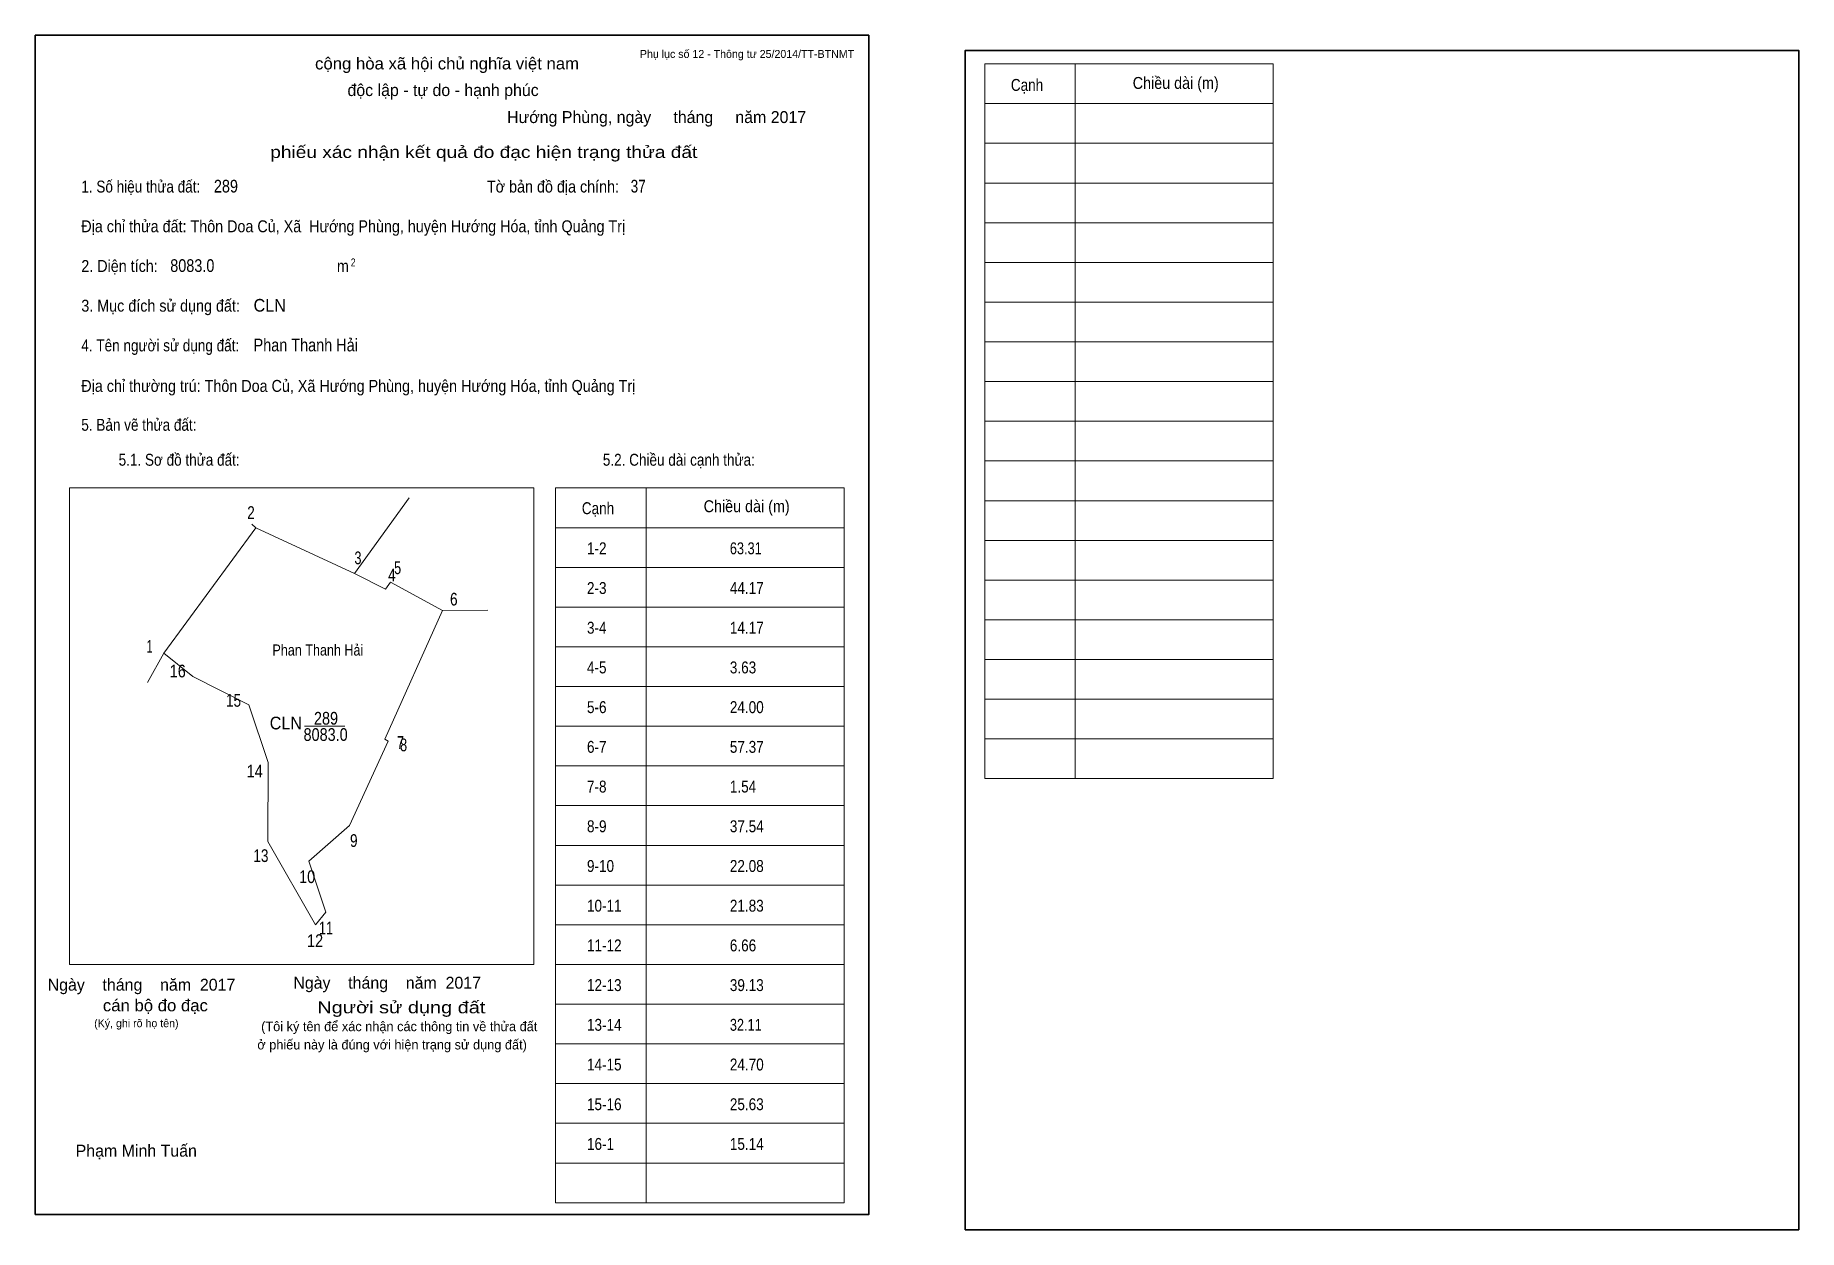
# Model space of a CAD drawing. Header units: centimetres. Extents: x 0 to 44.4, y -0.4 to 29.7.
import ezdxf
from ezdxf.enums import TextEntityAlignment as Align

# ---------------------------------------------------------------- set-up
doc = ezdxf.new("R2010")
doc.units = ezdxf.units.CM
doc.header["$LTSCALE"] = 0.12
for name, color, linetype in [('2', 7, 'Continuous'), ('30', 7, 'Continuous'), ('32', 7, 'Continuous'), ('34', 7, 'Continuous')]:
    doc.layers.add(name, color=color, linetype=linetype)
for name, color, linetype, lineweight in [('33', 7, 'Continuous', 13), ('6', 7, 'Continuous', 13), ('63', 7, 'Continuous', 13)]:
    doc.layers.add(name, color=color, linetype=linetype, lineweight=lineweight)

msp = doc.modelspace()

# ---------------------------------------------------------------- linework, layer by layer
at = {"layer": '33'}
msp.add_line((6.78, 12.3), (7.8, 12.3), dxfattribs=at)
at = {"layer": '6'}
for p, q in [((9.42, 18.05), (8.04, 16.15)), ((5.56, 17.3), (8.04, 16.15)), ((8.04, 16.15), (8.82, 15.75)), ((10.26, 15.21), (8.81, 11.97)), ((10.26, 15.21), (11.4, 15.22)), ((2.83, 13.4), (3.24, 14.14)), ((3.24, 14.14), (3.97, 13.55)), ((7.32, 7.62), (6.89, 8.9)), ((7.32, 7.62), (7.06, 7.3))]:
    msp.add_line(p, q, dxfattribs=at)
for points in [[(5.46, 17.39), (5.56, 17.3), (3.24, 14.14)], [(10.26, 15.21), (8.95, 15.93), (8.82, 15.75)], [(3.97, 13.55), (5.38, 12.84), (5.87, 11.39), (5.86, 9.4), (7.06, 7.3)], [(6.89, 8.9), (7.92, 9.8), (8.89, 11.92), (8.81, 11.97)]]:
    msp.add_lwpolyline(points, dxfattribs=at)
at = {"layer": '63'}
for p, q in [((23.92, 28.98), (31.19, 28.98)), ((23.92, 10.98), (23.92, 28.98)), ((26.2, 10.98), (26.2, 28.98)), ((31.19, 10.98), (31.19, 28.98)), ((23.92, 27.98), (31.19, 27.98)), ((23.92, 26.98), (31.19, 26.98)), ((23.92, 25.98), (31.19, 25.98)), ((23.92, 24.98), (31.19, 24.98)), ((23.92, 23.98), (31.19, 23.98)), ((23.92, 22.98), (31.19, 22.98)), ((23.92, 21.98), (31.19, 21.98)), ((23.92, 20.98), (31.19, 20.98)), ((23.92, 19.98), (31.19, 19.98)), ((23.92, 18.98), (31.19, 18.98)), ((0.86, 18.3), (12.56, 18.3)), ((0.86, 6.3), (0.86, 18.3)), ((12.56, 6.3), (12.56, 18.3)), ((13.11, 18.3), (20.38, 18.3)), ((13.11, 0.3), (13.11, 18.3)), ((15.39, 0.3), (15.39, 18.3)), ((20.38, 0.3), (20.38, 18.3)), ((23.92, 17.98), (31.19, 17.98)), ((13.11, 17.3), (20.38, 17.3)), ((23.92, 16.98), (31.19, 16.98)), ((13.11, 16.3), (20.38, 16.3)), ((23.92, 15.98), (31.19, 15.98)), ((13.11, 15.3), (20.38, 15.3)), ((23.92, 14.98), (31.19, 14.98)), ((13.11, 14.3), (20.38, 14.3)), ((23.92, 13.98), (31.19, 13.98)), ((13.11, 13.3), (20.38, 13.3)), ((23.92, 12.98), (31.19, 12.98)), ((13.11, 12.3), (20.38, 12.3)), ((23.92, 11.98), (31.19, 11.98)), ((13.11, 11.3), (20.38, 11.3)), ((23.92, 10.98), (31.19, 10.98)), ((13.11, 10.3), (20.38, 10.3)), ((13.11, 9.3), (20.38, 9.3)), ((13.11, 8.3), (20.38, 8.3)), ((13.11, 7.3), (20.38, 7.3)), ((0.86, 6.3), (12.56, 6.3)), ((13.11, 6.3), (20.38, 6.3)), ((13.11, 5.3), (20.38, 5.3)), ((13.11, 4.3), (20.38, 4.3)), ((13.11, 3.3), (20.38, 3.3)), ((13.11, 2.3), (20.38, 2.3)), ((13.11, 1.3), (20.38, 1.3)), ((13.11, 0.3), (20.38, 0.3))]:
    msp.add_line(p, q, dxfattribs=at)
at = {"layer": '63', "lineweight": 35}
for points in [[(0, 0), (0, 29.7), (21, 29.7), (21, 0)], [(23.43, -0.38), (23.43, 29.32), (44.43, 29.32), (44.43, -0.38)]]:
    msp.add_lwpolyline(points, close=True, dxfattribs=at)

# ---------------------------------------------------------------- texts
at = {"layer": '2', "width": 0.85}
msp.add_text('Phan Thanh Hải', height=0.2785, dxfattribs=at).set_placement((7.12, 14.08), align=Align.CENTER)
at = {"layer": '30'}
for s, width, p in [('1-2', 0.85, (13.9, 16.63)), ('63.31', 0.8, (17.5, 16.63)), ('2-3', 0.85, (13.9, 15.63)), ('44.17', 0.85, (17.5, 15.63)), ('3-4', 0.85, (13.9, 14.63)), ('14.17', 0.85, (17.5, 14.63)), ('4-5', 0.85, (13.9, 13.63)), ('3.63', 0.85, (17.5, 13.63)), ('5-6', 0.85, (13.9, 12.63)), ('24.00', 0.85, (17.5, 12.63)), ('6-7', 0.85, (13.9, 11.63)), ('57.37', 0.85, (17.5, 11.63)), ('7-8', 0.85, (13.9, 10.63)), ('1.54', 0.85, (17.5, 10.63)), ('8-9', 0.85, (13.9, 9.63)), ('37.54', 0.85, (17.5, 9.63)), ('9-10', 0.85, (13.9, 8.63)), ('22.08', 0.85, (17.5, 8.63)), ('10-11', 0.85, (13.9, 7.63)), ('21.83', 0.85, (17.5, 7.63)), ('11-12', 0.85, (13.9, 6.63)), ('6.66', 0.85, (17.5, 6.63)), ('12-13', 0.85, (13.9, 5.63)), ('39.13', 0.85, (17.5, 5.63)), ('13-14', 0.85, (13.9, 4.63)), ('32.11', 0.8, (17.5, 4.63)), ('14-15', 0.85, (13.9, 3.63)), ('24.70', 0.85, (17.5, 3.63)), ('15-16', 0.85, (13.9, 2.63)), ('25.63', 0.85, (17.5, 2.63)), ('16-1', 0.85, (13.9, 1.63)), ('15.14', 0.85, (17.5, 1.63))]:
    msp.add_text(s, height=0.3, dxfattribs=dict(at, width=width)).set_placement(p)
at = {"layer": '32'}
for s, width, p in [('2', 0.8, (5.435, 17.52)), ('3', 0.75, (8.13, 16.38)), ('5', 0.75, (9.13, 16.13)), ('4', 0.8, (8.985, 15.95)), ('6', 0.8, (10.545, 15.34)), ('1', 0.65, (2.88, 14.15)), ('16', 0.85, (3.59, 13.53)), ('15', 0.8, (4.995, 12.79)), ('7', 0.75, (9.2, 11.73)), ('8', 0.75, (9.28, 11.67)), ('14', 0.85, (5.53, 11.01)), ('9', 0.8, (8.025, 9.26)), ('13', 0.8, (5.685, 8.88)), ('10', 0.85, (6.85, 8.35)), ('11', 0.75, (7.325, 7.06)), ('12', 0.85, (7.05, 6.74))]:
    msp.add_text(s, height=0.32, dxfattribs=dict(at, width=width)).set_placement(p, align=Align.CENTER)
at = {"layer": '33', "width": 0.95}
msp.add_text('CLN', height=0.32, dxfattribs=at).set_placement((6.72, 12.22), align=Align.RIGHT)
at = {"layer": '33', "width": 0.85}
for s, p in [('289', (7.325, 12.34)), ('8083.0', (7.315, 11.93))]:
    msp.add_text(s, height=0.32, dxfattribs=at).set_placement(p, align=Align.CENTER)
at = {"layer": '34'}
for s, width, p in [('289', 0.85, (4.5, 25.74)), ('37', 0.8, (15, 25.74)), ('8083.0', 0.85, (3.4, 23.74)), ('CLN', 0.95, (5.5, 22.74)), ('Phan Thanh Hải', 0.85, (5.5, 21.74))]:
    msp.add_text(s, height=0.32, dxfattribs=dict(at, width=width)).set_placement(p)
at = {"layer": '63'}
for s, height, p in [('Phụ lục số 12 - Thông tư 25/2014/TT-BTNMT', 0.2, (20.63, 29.13)), ('Ngày    tháng    năm  2017', 0.3, (5.04, 5.64)), ('Ngày    tháng    năm  2017', 0.3, (11.23, 5.69)), ('(Ký, ghi rõ họ tên)', 0.2, (3.61, 4.72))]:
    msp.add_text(s, height=height, dxfattribs=at).set_placement(p, align=Align.RIGHT)
at = {"layer": '63', "width": 1.05}
msp.add_text('cộng hòa xã hội chủ nghĩa việt nam', height=0.3, dxfattribs=at).set_placement((10.375, 28.84), align=Align.CENTER)
at = {"layer": '63'}
for s, height, p in [('độc lập - tự do - hạnh phúc', 0.3, (10.275, 28.17)), ('Hướng Phùng, ngày     tháng     năm 2017', 0.3, (15.655, 27.49)), ('(Tôi ký tên để xác nhận các thông tin về thửa đất ', 0.24, (9.215, 4.62)), ('ở phiếu này là đúng với hiện trạng sử dụng đất)', 0.24, (8.99, 4.16)), ('Phạm Minh Tuấn', 0.3, (2.545, 1.46))]:
    msp.add_text(s, height=height, dxfattribs=at).set_placement(p, align=Align.CENTER)
for s, height, width, p in [('Cạnh', 0.3, 0.85, (24.58, 28.3)), ('Chiều dài (m)', 0.3, 0.9, (27.65, 28.35)), ('1. Số hiệu thửa đất:', 0.3, 0.85, (1.16, 25.74)), ('Tờ bản đồ địa chính:', 0.3, 0.9, (11.38, 25.74)), ('Địa chỉ thửa đất: Thôn Doa Củ, Xã  Hướng Phùng, huyện Hướng Hóa, tỉnh Quảng Trị', 0.3, 0.9, (1.16, 24.74)), ('2. Diện tích:', 0.3, 0.9, (1.16, 23.74)), ('2', 0.2, 0.8, (7.95, 23.88)), ('m', 0.3, 0.9, (7.6, 23.74)), ('3. Mục đích sử dụng đất:', 0.3, 0.9, (1.16, 22.74)), ('4. Tên người sử dụng đất:', 0.3, 0.85, (1.16, 21.74)), ('Địa chỉ thường trú: Thôn Doa Củ, Xã Hướng Phùng, huyện Hướng Hóa, tỉnh Quảng Trị', 0.3, 0.9, (1.16, 20.72)), ('5. Bản vẽ thửa đất:', 0.3, 0.85, (1.16, 19.74)), ('5.1. Sơ đồ thửa đất:', 0.3, 0.85, (2.1, 18.86)), ('5.2. Chiều dài cạnh thửa:', 0.3, 0.85, (14.3, 18.86)), ('Cạnh', 0.3, 0.85, (13.77, 17.64)), ('Chiều dài (m)', 0.3, 0.9, (16.84, 17.69))]:
    msp.add_text(s, height=height, dxfattribs=dict(at, width=width)).set_placement(p)
for s, width, p in [('phiếu xác nhận kết quả đo đạc hiện trạng thửa đất', 1.2, (16.68, 26.61)), ('cán bộ đo đạc', 1.05, (4.35, 5.12)), ('Người sử dụng đất', 1.25, (11.34, 5.07))]:
    msp.add_text(s, height=0.3, dxfattribs=dict(at, width=width)).set_placement(p, align=Align.RIGHT)

doc.saveas('drawing.dxf')
